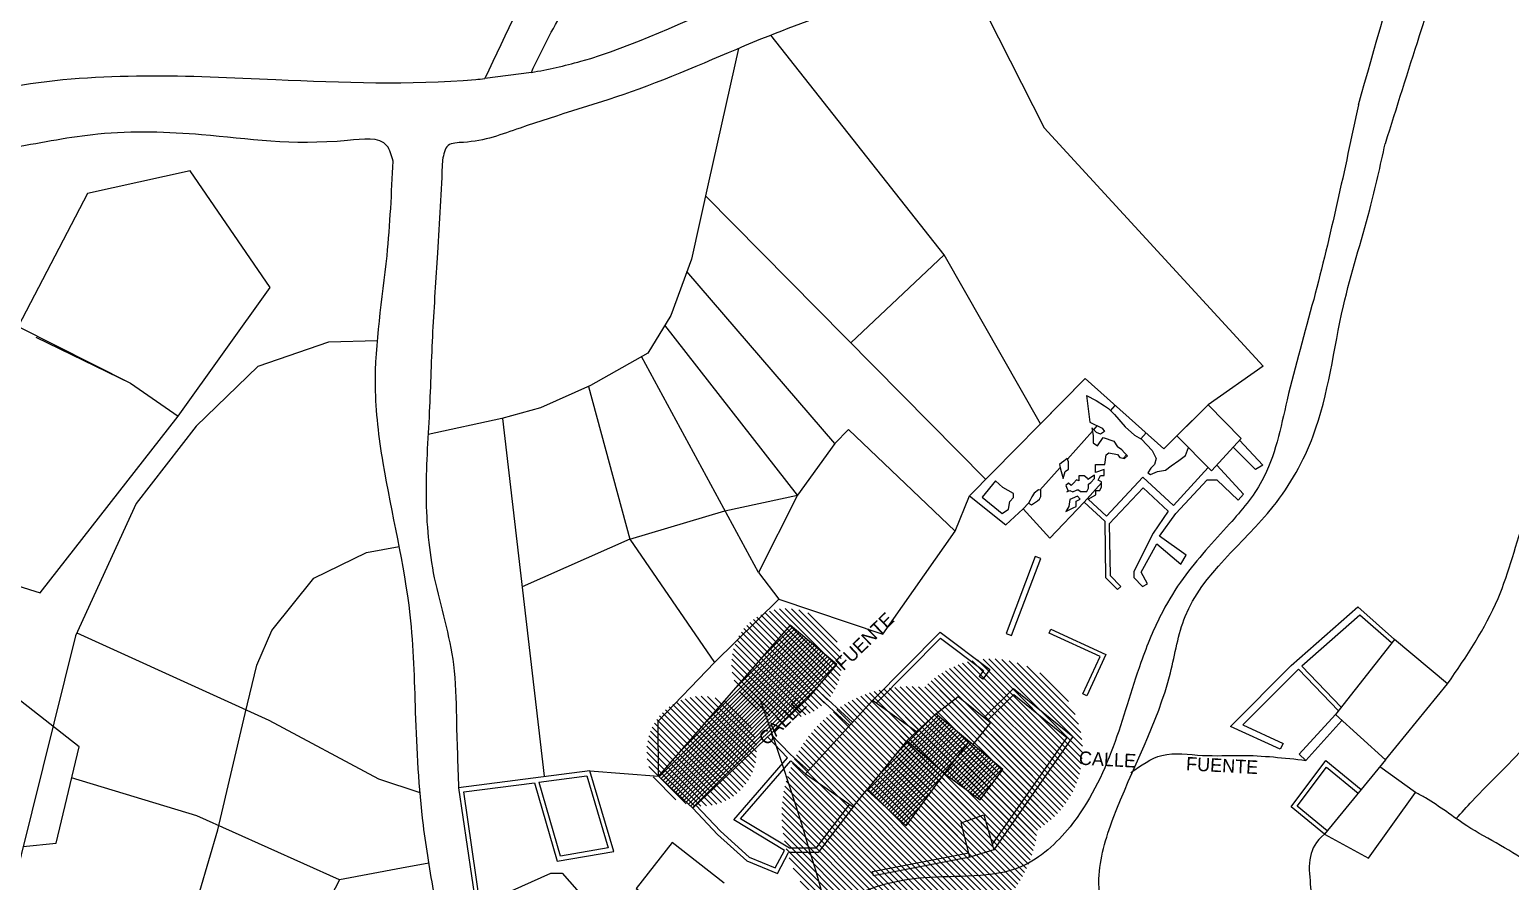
# Model space of a CAD drawing. Header units: metres. Extents: x 6783 to 7382, y -1041 to -515.
# Drawn here: x 6999.6 to 7164.2, y -726.6 to -631.9 of the extents above; entities that cross this region are included whole.
import ezdxf

# ---------------------------------------------------------------- set-up
doc = ezdxf.new("R2010")
doc.units = ezdxf.units.M
for name, color, linetype in [('_Caminos', 2, 'Continuous'), ('_Contorno', 70, 'Continuous'), ('_Proyeccion1', 3, 'Continuous'), ('_Tierras', 51, 'Continuous'), ('Mapa_CirculoGurdu', 192, 'Continuous'), ('NU_PavAsfalto', 252, 'Continuous'), ('NU_VivGeneral', 102, 'Continuous'), ('S1_Lineas', 71, 'Continuous'), ('S_Textos', 2, 'Continuous')]:
    doc.layers.add(name, color=color, linetype=linetype)

msp = doc.modelspace()

# ---------------------------------------------------------------- hatches: boundary and pattern name
at = {"layer": 'Mapa_CirculoGurdu', "lineweight": 0}
h = msp.add_hatch(dxfattribs=at)
h.set_pattern_fill('ANSI31', color=256, scale=0.1518, angle=90)
edge = h.paths.add_edge_path()
edge.add_arc((7083.72, -702.39), 6.11, 0, 360)
h = msp.add_hatch(dxfattribs=at)
h.set_pattern_fill('ANSI31', color=256, scale=0.1518, angle=90)
edge = h.paths.add_edge_path()
edge.add_arc((7106.43, -712.07), 10.19, 0, 360)
h = msp.add_hatch(dxfattribs=at)
h.set_pattern_fill('ANSI31', color=256, scale=0.1518, angle=90)
edge = h.paths.add_edge_path()
edge.add_arc((7074.29, -712.14), 6.11, 0, 360)
h = msp.add_hatch(dxfattribs=at)
h.set_pattern_fill('ANSI31', color=256, scale=0.1518, angle=90)
edge = h.paths.add_edge_path()
edge.add_arc((7097.45, -719.21), 14.26, 0, 360)
at = {"layer": 'NU_VivGeneral'}
h = msp.add_hatch(dxfattribs=at)
h.set_pattern_fill('ANSI31', color=2, scale=0.1)
h.paths.add_polyline_path([(7086.11, -706.23), (7089.33, -702.52), (7084.14, -698.12), (7069.5, -714.92), (7073.29, -718.47)])
h = msp.add_hatch(dxfattribs=at)
h.set_pattern_fill('ANSI31', color=2, scale=0.1)
h.paths.add_polyline_path([(7097.09, -711), (7092.64, -716.42), (7097.02, -720.42), (7101.27, -714.63)])
h.paths.add_polyline_path([(7107.75, -714.17), (7104.03, -711.08), (7101.27, -714.63), (7105.26, -717.56)])
h.paths.add_polyline_path([(7104.03, -711.08), (7100.31, -707.99), (7097.09, -711), (7101.27, -714.63)])

# ---------------------------------------------------------------- linework, layer by layer
at = {"layer": '_Caminos', "color": 2}
for points, knots in [([(7066.04, -515.42), (7066.54, -516.31), (7067.03, -517.2), (7067.53, -518.08), (7071.47, -525.14), (7078.75, -538.2), (7083.98, -556.3), (7084.61, -572.72), (7078.11, -588.16), (7069.21, -605.39), (7057.83, -621.23), (7052.51, -632.36), (7050.19, -637.39)], [-3.040932, -3.040932, -3.040932, -3.040932, 0, 0, 0, 24.194846, 44.751815, 55.934147, 72.731066, 93.955946, 114.332209, 130.929962, 130.929962, 130.929962, 130.929962]), ([(7055.36, -636.7), (7056.5, -634.3), (7059.41, -628.37), (7067.49, -618.19), (7076.46, -603.81), (7083.92, -588.66), (7090.81, -574.93), (7090.42, -559.99), (7085.26, -540.98), (7079.66, -526.8), (7076.26, -518.19), (7075.89, -517.27), (7075.53, -516.35), (7075.16, -515.42)], [1.633919, 1.633919, 1.633919, 1.633919, 9.573452, 21.414125, 40.470638, 60.227932, 72.360329, 85.779049, 103.734591, 131.466503, 131.466503, 131.466503, 134.442124, 134.442124, 134.442124, 134.442124]), ([(7055.36, -636.7), (7057.21, -636.38), (7065.08, -634.64), (7078.03, -628.15), (7094.44, -622.5), (7112.96, -617.19), (7130.1, -610.14), (7145.9, -597.6), (7157.08, -581.07), (7169.83, -563.5), (7180.66, -548.12), (7188.81, -537.52), (7195.27, -532.91), (7200.94, -530.97), (7206.82, -531.96), (7214.11, -534.87), (7219.17, -544.72), (7222.52, -561.32), (7224.62, -589.52), (7228.23, -625.8), (7231.66, -656.87), (7234.96, -684.86), (7230.4, -704.27), (7225.53, -725.74), (7225.35, -742.25), (7233.84, -759.7), (7248.1, -773.57), (7267.4, -784.51), (7285.84, -793.88), (7303.94, -807.74), (7329.36, -817.36), (7349.07, -825.35), (7360.24, -829.88), (7367.61, -832.87), (7374.98, -835.86), (7382.35, -838.85)], [326.967342, 326.967342, 326.967342, 326.967342, 332.593302, 351.108934, 370.039578, 384.626012, 408.958435, 425.07799, 444.298865, 468.449302, 490.270854, 500.864468, 508.225088, 513.879877, 518.195638, 525.908769, 536.427205, 549.360969, 577.086545, 620.843017, 658.878746, 670.979978, 705.068035, 717.388936, 737.345832, 753.0003, 774.243583, 795.960712, 819.369941, 836.23375, 863.927356, 900.16995, 900.16995, 900.16995, 924.071793, 924.071793, 924.071793, 924.071793]), ([(7382.35, -842.32), (7375.85, -839.98), (7369.35, -837.65), (7362.85, -835.31), (7352.2, -831.48), (7331.24, -823.95), (7303.73, -813.56), (7284.06, -799.56), (7268.78, -788.21), (7253.3, -782.82), (7243.63, -774.64), (7233.99, -769.09), (7228.03, -758.5), (7220.95, -747.44), (7219.63, -734.12), (7218.8, -720.3), (7221.48, -705.09), (7226.51, -689.94), (7226.02, -673.47), (7224.95, -655.1), (7223.25, -635.75), (7220.98, -616.93), (7219.53, -598.28), (7216.66, -577.48), (7215.44, -559.18), (7213.44, -545.34), (7207.31, -539.52), (7199.44, -539.45), (7191.92, -544.95), (7184.49, -555.4), (7176.97, -566.5), (7169.6, -574.75), (7165.63, -579.73), (7164.14, -585.97), (7169.9, -593.16), (7163.59, -600.81), (7160.54, -610.98), (7157.68, -621.52), (7153.72, -633.6), (7151.52, -640.63), (7150.27, -644.63)], [-20.746919, -20.746919, -20.746919, -20.746919, 0, 0, 0, 34.010346, 66.950294, 87.47074, 106.247113, 123.816038, 135.729877, 144.100627, 156.595376, 171.262909, 183.006752, 196.02437, 212.833709, 228.944235, 243.517404, 261.719071, 284.309206, 301.747109, 318.575734, 340.442452, 364.492582, 374.338554, 381.064669, 387.880668, 396.057073, 407.927992, 426.345669, 436.124252, 441.207942, 445.274443, 454.445598, 463.885037, 470.772181, 486.849233, 496.393695, 508.952733, 508.952733, 508.952733, 508.952733]), ([(7147.3, -640.29), (7149.11, -633.87), (7151.96, -623.81), (7156.6, -611.31), (7157.86, -603.01), (7160.18, -598.09), (7160.95, -594.03), (7157.94, -592.2), (7153.6, -593.3), (7151.22, -600.12), (7144.27, -606.23), (7136.42, -613.92), (7125.42, -618.48), (7114.83, -621.87), (7100.07, -626.5), (7084.21, -631.16), (7068.03, -638.74), (7056.22, -641.99), (7049.67, -644.53), (7045.83, -644.51), (7045.6, -645.8), (7045.48, -646.44)], [0, 0, 0, 0, 19.983701, 31.325219, 40.12336, 44.469243, 48.377517, 50.459706, 53.88872, 60.241579, 70.292582, 81.598483, 92.850465, 105.491664, 115.057588, 139.265496, 154.886675, 168.771851, 175.252822, 176.994409, 178.717506, 178.717506, 178.717506, 178.717506]), ([(6783.23, -787.82), (6790.33, -785.14), (6802.5, -780.54), (6819.8, -775.5), (6832.29, -769.81), (6843.57, -762.16), (6853.77, -749.78), (6861.59, -732.77), (6869.58, -715.9), (6881.75, -703.87), (6900.17, -691.85), (6920.34, -680.08), (6942.45, -666.84), (6961.82, -657.98), (6972.97, -649.23), (6984.1, -641.5), (7002.89, -636.38), (7024.69, -637.41), (7042.11, -638.14), (7049.85, -637.43), (7050.19, -637.39)], [0, 0, 0, 0, 22.746182, 39.016989, 54.003384, 63.711576, 79.691694, 101.285749, 119.870554, 135.145062, 151.835537, 185.822233, 205.184627, 229.146811, 241.032492, 255.828103, 269.437512, 298.518231, 320.736403, 321.764789, 321.764789, 321.764789, 321.764789]), ([(7147.3, -640.29), (7145.75, -647.55), (7143.41, -658.58), (7139.37, -672.31), (7137.68, -681.4), (7132.56, -687.44), (7128.37, -691.83), (7125.12, -697.09), (7122.56, -703.4), (7120.29, -711.82), (7116.38, -719.96), (7109.06, -726.67), (7099.68, -725.56), (7091.28, -727.65), (7087.31, -730.49), (7085.66, -731.67)], [0, 0, 0, 0, 22.205772, 33.763587, 43.194459, 49.167548, 57.121328, 61.443978, 67.61683, 77.462265, 87.563518, 94.537272, 105.479512, 113.998155, 120.034061, 120.034061, 120.034061, 120.034061]), ([(7039.98, -646.57), (7039.81, -645.92), (7039.25, -643.72), (7029.88, -645.09), (7020.59, -643.51), (7007.82, -643.09), (6998.25, -645.09), (6988.65, -646.38), (6978.63, -649.62), (6970.45, -657.1), (6960.03, -663.06), (6949.97, -671.08), (6936.83, -677.46), (6923.5, -685.49), (6908.6, -693.54), (6898.92, -703), (6887.72, -705.47), (6887.65, -710.29), (6893.38, -713.75), (6902.33, -724.04), (6914.37, -733.59), (6923.5, -740.29), (6929.89, -743.41), (6934.8, -745.46), (6938.75, -747.47)], [0, 0, 0, 0, 1.847895, 6.268839, 22.495678, 34.020218, 43.340926, 51.877523, 63.118554, 74.204398, 84.658514, 99.078355, 112.622831, 128.254075, 146.05871, 162.166284, 171.353689, 172.700836, 175.410964, 189.4733, 215.217272, 220.553725, 223.363305, 236.520494, 236.520494, 236.520494, 236.520494]), ([(7262.51, -823.8), (7261.78, -823.44), (7255.69, -820.5), (7249.25, -810.47), (7242.51, -796.1), (7229.42, -788.81), (7215.84, -785.36), (7204.03, -777.49), (7193.29, -770.92), (7189.33, -761.16), (7191.92, -752.11), (7181.98, -745.93), (7171.7, -740.41), (7159.03, -737.18), (7145.89, -738.77), (7134.91, -736.03), (7124.82, -743.09), (7120.12, -733.98), (7117.62, -727), (7120.98, -716.03), (7126.04, -707.23), (7128.04, -693.82), (7137.15, -687.17), (7143.65, -675.52), (7144.93, -663.73), (7148.39, -653.13), (7149.73, -647.07), (7150.27, -644.63)], [0, 0, 0, 0, 2.420573, 20.22159, 33.558872, 49.565798, 62.719296, 75.509992, 92.080307, 98.922831, 105.66237, 117.555648, 127.685258, 142.483148, 155.257071, 166.938022, 176.23144, 183.301006, 192.027245, 198.937484, 216.284416, 222.779036, 238.436172, 247.472024, 262.287928, 273.401223, 280.896397, 280.896397, 280.896397, 280.896397]), ([(7044.57, -728.11), (7044.12, -725.53), (7042.95, -718.81), (7042.47, -708.39), (7042.15, -694.83), (7039.12, -682.98), (7037.46, -669.58), (7039.44, -658.43), (7039.82, -650.07), (7039.98, -646.57)], [0, 0, 0, 0, 7.856242, 20.434723, 31.267799, 48.428635, 56.965427, 71.540532, 82.072306, 82.072306, 82.072306, 82.072306]), ([(7045.48, -646.44), (7045.31, -649.89), (7045.01, -656.25), (7044.3, -665.56), (7044.08, -674.59), (7043.39, -683.71), (7044.26, -693.2), (7046.92, -701.13), (7047, -709.04), (7047.17, -713.6), (7047.27, -716.22)], [0, 0, 0, 0, 10.341609, 19.097113, 28.026167, 37.425639, 46.515748, 56.404841, 62.249253, 70.111936, 70.111936, 70.111936, 70.111936])]:
    msp.add_open_spline(points, degree=3, knots=knots, dxfattribs=at)
at = {"layer": '_Contorno', "color": 2}
for points in [[(7130.6, -673.63), (7127.1, -677.09), (7130.96, -680.99), (7134.26, -677.39), (7130.6, -673.63)], [(7073.29, -718.47), (7086.11, -706.23), (7089.33, -702.52), (7084.14, -698.12), (7069.5, -714.92), (7073.29, -718.47)], [(7151.3, -699.72), (7144.73, -708.07), (7150.31, -713.1), (7157.21, -704.67), (7151.3, -699.72)], [(7100.31, -707.99), (7102.8, -706.06), (7106.4, -708.96), (7104.43, -711.41)], [(7098.17, -709.99), (7093.29, -706.5), (7085.83, -714.64), (7091.12, -718.32), (7092.64, -716.42)], [(7101.27, -714.63), (7105.26, -717.56), (7107.75, -714.17), (7100.31, -707.99), (7097.09, -711)], [(7092.64, -716.42), (7097.02, -720.42), (7101.27, -714.63), (7097.09, -711), (7092.64, -716.42)], [(7101.27, -714.63), (7104.03, -711.08)], [(7150.31, -713.1), (7143.51, -721.37), (7148.41, -724.03), (7153.64, -716.72), (7149.67, -713.88)], [(7104.11, -723.92), (7103.12, -720.12), (7105.67, -719.23), (7106.76, -723.11), (7104.11, -723.92)], [(7076.79, -726.8), (7071, -722.29), (7067.02, -727.4), (7073.45, -732.2)]]:
    msp.add_lwpolyline(points, dxfattribs=at)
at = {"layer": '_Proyeccion1', "color": 2}
for points in [[(7127.1, -677.09), (7125.65, -678.53), (7116.9, -670.72), (7104.07, -683.76), (7108.1, -686.97), (7110.02, -685.22), (7113, -688.47), (7116.82, -684.46), (7119.1, -686.59)], [(7117.05, -672.6), (7117.42, -675.57), (7118.8, -676.25), (7119.06, -676.63), (7118.63, -676.92), (7118.19, -676.71), (7117.65, -676.21), (7117.82, -677.04), (7117.82, -677.87), (7118.29, -678.19), (7118.93, -677.29), (7120.09, -677.7), (7120.5, -678.33)], [(7117.05, -672.6), (7118.14, -673.15), (7119.06, -673.76), (7119.5, -674.05), (7120.17, -674.73), (7121.35, -676.08), (7122.41, -677.03)], [(7119.75, -674.3), (7120.26, -673.72)], [(7117.87, -676.41), (7118.25, -675.98)], [(7114.95, -679.68), (7117.72, -676.57)], [(7122.41, -677.03), (7123.18, -677.45), (7124.37, -678.73), (7124.82, -679.61), (7124.63, -680.28), (7124.21, -680.69), (7123.89, -681.21), (7124.19, -681.4), (7124.95, -681.05), (7125.84, -680.92), (7126.49, -680.44), (7127.33, -679.83), (7128.08, -679.28), (7128.39, -678.39)], [(7123.11, -677.41), (7123.68, -676.77)], [(7134.07, -677.59), (7136.65, -680.34), (7135.87, -680.82), (7133.36, -678.37)], [(7114.46, -681.83), (7114.69, -681.06), (7114.69, -681.06), (7115.07, -680.79), (7115.07, -680.37), (7115.07, -680), (7114.93, -679.61), (7114.54, -679.91), (7114.28, -680.11), (7114.05, -680.29), (7114.17, -680.81), (7114.17, -680.81), (7114.46, -681.83), (7114.46, -681.83)], [(7123.31, -681.67), (7119.28, -686.02), (7117.25, -684.14), (7118.1, -683.66), (7118.1, -683.17), (7118.54, -683.17), (7118.74, -682.76), (7118.74, -682.2), (7118.37, -682.01), (7118.63, -681.51), (7119.03, -681.51), (7119.03, -680.82), (7118.05, -681.16), (7118.05, -680.28), (7119.09, -680.28), (7119.24, -679.2), (7119.55, -678.97), (7120.5, -679.15), (7120.77, -679.5), (7121.3, -679.62), (7121.62, -679.31), (7121.3, -678.98), (7120.98, -678.64), (7120.5, -678.33)], [(7121.17, -679.59), (7121.51, -679.2)], [(7111.88, -683.13), (7114.13, -680.61)], [(7119.6, -686.87), (7123.36, -682.86), (7126.16, -685.48), (7124.49, -687.91), (7122.31, -692.17), (7122.31, -692.83), (7123.3, -693.82), (7123.83, -693.53), (7123.13, -692.25), (7124.87, -689.08), (7127.55, -691.35), (7128.13, -690.34), (7125.18, -688.26), (7126.98, -685.71), (7130.48, -681.99), (7131.55, -681.99), (7133.93, -684.23), (7134.52, -683.59), (7131.54, -680.35)], [(7123.31, -681.67), (7126.72, -684.84), (7130.6, -680.62)], [(7105.45, -683.92), (7107.68, -685.73), (7108.39, -685.26), (7108.56, -684.4), (7108.96, -683.96), (7108.96, -683.49), (7107.78, -682.84), (7106.96, -682.11), (7105.45, -683.92)], [(7111.73, -683.1), (7111.25, -683.47), (7111, -683.89), (7110.79, -684.24), (7110.6, -684.56), (7110.96, -684.78), (7111.63, -684.31), (7111.85, -684.15), (7112, -683.82), (7112, -683.15), (7111.73, -683.1)], [(7114.88, -683.31), (7115.22, -683.16), (7115.55, -683.33), (7116.04, -683.09), (7116.19, -683.09), (7116.41, -683.27), (7117.09, -683.27), (7117.29, -682.91), (7117.29, -682.45), (7117.54, -682.28), (7117.97, -681.84), (7117.97, -681.47), (7117.23, -681.94), (7117.13, -681.78), (7116.81, -681.55), (7116.2, -681.55), (7116.2, -682.11), (7115.94, -681.98), (7115.94, -681.98), (7115.61, -682.35), (7115.37, -682.61), (7115.08, -682.36), (7114.75, -682.6), (7115.03, -683.24)], [(7116.82, -684.46), (7118.74, -682.31)], [(7110.02, -685.22), (7110.6, -684.56)], [(7116.36, -684.14), (7116.06, -683.8), (7115.49, -684.05), (7115.22, -684.17), (7115.12, -684.96), (7114.77, -685.5), (7114.77, -685.5), (7115.6, -685.08), (7115.91, -684.93), (7115.91, -684.35), (7116.36, -684.14)], [(7119.1, -686.59), (7119.18, -692.82), (7120.52, -694.17)], [(7119.6, -686.87), (7119.68, -692.61)], [(7111.36, -690.49), (7108.12, -699.05), (7108.73, -699.28), (7111.98, -690.73), (7111.36, -690.49)], [(7119.68, -692.61), (7120.87, -693.82)], [(7120.52, -694.17), (7120.87, -693.82)], [(7138.91, -711.28), (7138.61, -711.93), (7133.09, -709.38), (7139.83, -702.61), (7147.24, -696.08), (7151.3, -699.72)], [(7150.97, -700.09), (7147.44, -697.02), (7141, -702.69)], [(7093.29, -706.5), (7100.79, -698.93), (7106.33, -703.06), (7105.53, -704.13)], [(7093.7, -706.79), (7100.84, -699.59), (7105.63, -703.16), (7105.12, -703.83)], [(7141, -702.69), (7145.37, -707.26)], [(7105.53, -704.13), (7105.12, -703.83)], [(7140.62, -703.03), (7134.45, -709.22), (7138.91, -711.28)], [(7140.62, -703.03), (7145.06, -707.65)], [(7086.67, -705.57), (7090.73, -709.29)], [(7087.01, -705.2), (7091.07, -708.92)], [(7105.69, -708.38), (7108.94, -705.19), (7115.54, -710.52), (7106.76, -723.11)], [(7106.08, -708.7), (7108.97, -705.85), (7114.87, -710.61), (7106.59, -722.49)], [(7144.73, -708.07), (7140.71, -712.48), (7141.46, -713.16), (7145.46, -708.73)], [(7083.83, -712.89), (7081.59, -710.55)], [(7084.16, -712.52), (7081.95, -710.2)], [(7084.16, -712.52), (7086.17, -714.27)], [(7049.68, -729.2), (7047.84, -716.65), (7055.7, -715.64), (7058.24, -724.38), (7064.53, -723.3), (7061.87, -714.34), (7047.27, -716.22), (7049.18, -729.27)], [(7083.49, -723.16), (7077.85, -719.77), (7083.83, -712.89)], [(7090.71, -718.04), (7086.98, -722.92), (7084.05, -722.92), (7078.62, -719.65), (7084.21, -713.22), (7085.83, -714.64)], [(7143.51, -721.37), (7139.81, -718.33), (7143.66, -713.18), (7147.59, -716.41)], [(7143.83, -720.98), (7140.5, -718.25), (7143.75, -713.9), (7147.27, -716.8)], [(7056.2, -715.58), (7061.52, -714.89), (7063.89, -722.9), (7058.6, -723.81), (7056.21, -715.61)], [(7073.29, -718.47), (7076.04, -721.39), (7079.31, -724.34), (7082.7, -725.74), (7083.93, -723.39)], [(7073.65, -718.13), (7076.39, -721.03), (7079.58, -723.92), (7082.47, -725.11), (7083.49, -723.16)], [(7091.12, -718.32), (7087.25, -723.39), (7083.93, -723.39)], [(7104.11, -723.92), (7093.38, -726.01), (7093.28, -725.52), (7103.98, -723.44)], [(7049.68, -729.2), (7057.53, -725.7), (7058.77, -725.7), (7061.21, -728.46)]]:
    msp.add_lwpolyline(points, dxfattribs=at)
msp.add_lwpolyline([(7113.11, -698.58), (7119.23, -701.39), (7117.12, -705.99), (7116.67, -705.78), (7118.57, -701.63), (7112.91, -699.03)], close=True, dxfattribs=at)
at = {"layer": '_Tierras', "color": 2}
for points in [[(7103.51, -625.39), (7112.36, -642.88), (7136.72, -669.36)], [(7103.51, -625.39), (7112.36, -642.88), (7136.72, -669.36)], [(7130.6, -673.63), (7125.65, -678.53), (7116.9, -670.72), (7111.94, -675.76), (7101.25, -656.97), (7081.98, -632.56)], [(7078.37, -634.04), (7075.09, -648.77), (7073.15, -657.46), (7070.87, -663.73), (7068.31, -667.89), (7061.93, -671.5), (7056.38, -674), (7052.08, -675.18), (7043.88, -676.93)], [(7078.37, -634.04), (7075.09, -648.77), (7073.15, -657.46), (7070.87, -663.73), (7068.31, -667.89), (7061.93, -671.5), (7056.38, -674), (7052.08, -675.18), (7043.88, -676.93)], [(7000.74, -694.56), (7016.11, -674.9), (7026.31, -660.61), (7017.41, -647.64), (7006.03, -650.15), (6998.31, -664.94), (6994.05, -677.92), (6992.56, -691.98), (7000.74, -694.56)], [(7105.86, -681.94), (7074.72, -650.41)], [(7090.85, -666.74), (7101.25, -656.97)], [(7090.85, -666.74), (7101.25, -656.97)], [(7089.1, -677.96), (7072.65, -658.84)], [(7089.1, -677.96), (7072.65, -658.84)], [(6998.31, -664.94), (7010.78, -671.23), (7016.11, -674.9)], [(7084.94, -683.68), (7070.21, -664.8)], [(7084.94, -683.68), (7070.21, -664.8)], [(7038.24, -666.52), (7032.82, -666.67), (7024.96, -669.38), (7018.1, -676.03), (7011.44, -684.6), (7004.67, -699.32), (6997.43, -728.6), (6999.72, -744.26)], [(7038.24, -666.52), (7032.82, -666.67), (7024.96, -669.38), (7018.1, -676.03), (7011.44, -684.6), (7004.67, -699.32), (6997.43, -728.6), (6999.72, -744.26)], [(7000.28, -666.14), (7010.78, -671.23), (7016.11, -674.9)], [(7080.59, -692.3), (7067.6, -668.29)], [(7080.59, -692.3), (7067.6, -668.29)], [(7136.72, -669.36), (7136.72, -669.36), (7130.6, -673.63), (7130.6, -673.63)], [(7136.72, -669.36), (7136.72, -669.36), (7130.6, -673.63), (7130.6, -673.63)], [(7061.69, -671.61), (7066.31, -688.58), (7066.31, -688.58), (7075.72, -702.27)], [(7061.69, -671.61), (7066.31, -688.58), (7066.31, -688.58), (7075.72, -702.27)], [(7056.8, -714.93), (7052.18, -675.16)], [(7056.8, -714.93), (7052.18, -675.16)], [(7102.46, -687.68), (7090.61, -676.38), (7089.1, -677.96), (7084.94, -683.68), (7080.59, -692.3), (7082.86, -695.25)], [(7102.46, -687.68), (7090.61, -676.38), (7089.1, -677.96), (7084.94, -683.68), (7080.59, -692.3), (7082.86, -695.25)], [(7061.87, -714.34), (7061.87, -714.34), (7061.87, -714.34), (7069.5, -714.92), (7069.5, -714.92), (7069.45, -708.8), (7075.72, -702.27), (7082.86, -695.25), (7094.44, -699.12), (7102.46, -687.68), (7104.07, -683.76), (7104.07, -683.76)], [(7066.31, -688.58), (7076.87, -685.42), (7084.94, -683.68)], [(7015.5, -737.92), (7020.5, -720.87), (7023.55, -707.97), (7024.82, -702.58), (7026.51, -698.73), (7031.18, -692.91), (7037.02, -690.05), (7040.67, -689.41)], [(7015.5, -737.92), (7020.5, -720.87), (7023.55, -707.97), (7024.82, -702.58), (7026.51, -698.73), (7031.18, -692.91), (7037.02, -690.05), (7040.67, -689.41)], [(7066.31, -688.58), (7054.35, -693.87)], [(7066.31, -688.58), (7054.35, -693.87)], [(7004.82, -699), (7021.2, -706.44), (7026.16, -708.69), (7038.36, -715.2), (7042.97, -716.72)], [(6998.88, -722.75), (7002.53, -722.35), (7005.07, -711.65), (6994.75, -703.59), (6988.4, -705.14), (6984.75, -715.06), (6982.9, -733.41)], [(7034.02, -726.42), (7018.15, -719.34), (7004.25, -715.11), (7004.25, -715.11), (7004.25, -715.11)], [(7034.02, -726.42), (7018.15, -719.34), (7004.25, -715.11), (7004.25, -715.11), (7004.25, -715.11)], [(7043.97, -724.6), (7040.91, -725.16), (7034.02, -726.42), (7026.83, -740.24), (7022.87, -750.56), (7015.5, -737.92), (7004.9, -742.37), (7009.74, -753.17), (7010.25, -756.88), (7004.41, -756.92), (6999.02, -760.68), (6989.03, -763.09), (6975.39, -771.38), (6972.83, -773.71)], [(7043.97, -724.6), (7040.91, -725.16), (7034.02, -726.42), (7026.83, -740.24), (7022.87, -750.56), (7015.5, -737.92), (7004.9, -742.37), (7009.74, -753.17), (7010.25, -756.88), (7004.41, -756.92), (6999.02, -760.68), (6989.03, -763.09), (6975.39, -771.38), (6972.83, -773.71)]]:
    msp.add_lwpolyline(points, dxfattribs=at)
for points, knots in [([(7157.21, -704.67), (7159.29, -701.61), (7163.2, -695.87), (7165.65, -685.45), (7169.34, -678.29), (7171.01, -671.12), (7175.67, -670.24), (7178.97, -667.79), (7182.67, -667.62), (7185.87, -668.56), (7189.53, -671.57), (7188.75, -677.95), (7191, -683.41), (7189.76, -690.78), (7197.24, -689.57), (7197.85, -695.5), (7197.31, -700.59), (7193.89, -704.58), (7190.9, -709.82), (7185.07, -710.29), (7182.01, -714.08), (7177.19, -715.94), (7176.41, -721.25), (7174.93, -725.21), (7172.1, -727.73), (7169.08, -727.13), (7165.54, -723.67), (7160.05, -721.22), (7156.01, -718.01), (7154.01, -716.92), (7153.64, -716.72)], [0, 0, 0, 0, 11.034372, 20.672411, 31.398126, 36.1727, 40.501602, 44.171575, 48.454855, 50.902668, 54.165897, 61.687603, 67.586872, 73.408723, 77.714701, 83.952316, 86.689057, 93.443998, 99.122899, 103.558596, 109.429575, 113.171287, 117.900085, 123.98936, 125.96074, 128.567054, 132.159815, 140.755369, 146.292433, 147.569168, 147.569168, 147.569168, 147.569168]), ([(7158.16, -719.63), (7158.74, -718.98), (7161.4, -716.04), (7166.02, -711.85), (7169.55, -706.68), (7173.17, -704.16), (7177.54, -702.24), (7178.07, -696.99), (7181.98, -693.63), (7184.97, -691.06), (7188.63, -689.97), (7190.87, -689.9), (7191.84, -689.9)], [2.689017, 2.689017, 2.689017, 2.689017, 5.309093, 14.573001, 21.407068, 23.674092, 27.844827, 34.758151, 38.042572, 44.099108, 48.304106, 50.856124, 50.856124, 50.856124, 50.856124]), ([(7122.01, -714.52), (7123.11, -713.72), (7125.49, -712), (7129.93, -712.78), (7135.22, -712.45), (7139.05, -712.89), (7141.46, -713.16)], [0, 0, 0, 0, 3.939934, 8.464042, 12.742283, 19.976544, 19.976544, 19.976544, 19.976544]), ([(7143.51, -721.37), (7142.57, -722.17), (7141.63, -723.9), (7142.28, -729.54), (7142.17, -734.11), (7142.05, -737.65)], [0, 0, 0, 0, 2.684508, 5.767475, 16.487145, 16.487145, 16.487145, 16.487145])]:
    msp.add_open_spline(points, degree=3, knots=knots, dxfattribs=at)
at = {"layer": 'NU_PavAsfalto', "color": 2}
msp.add_lwpolyline([(7055.36, -636.7), (7050.19, -637.39)], dxfattribs=at)
at = {"layer": 'S1_Lineas'}
msp.add_arc((6708.06, -837.51), 395.14, 7.7995, 19.3542, dxfattribs=at)

# ---------------------------------------------------------------- texts
at = {"layer": 'S_Textos', "char_height": 1.5, "attachment_point": 1}
for s, insert, rotation in [('\\pxt3;{\\fAller Light|b0|i0|c0|p2;CALLE          FUENTE}', (7080.46, -710.52), 44.2847), ('\\pxt3,21;{\\fAller Light|b0|i0|c0|p2;CALLE          FUENTE}', (7116.27, -712.14), 356.9781)]:
    msp.add_mtext_dynamic_manual_height_columns(s, width=32.7767, gutter_width=12.5, heights=[0], dxfattribs=dict(at, insert=insert, rotation=rotation))

doc.saveas('drawing.dxf')
